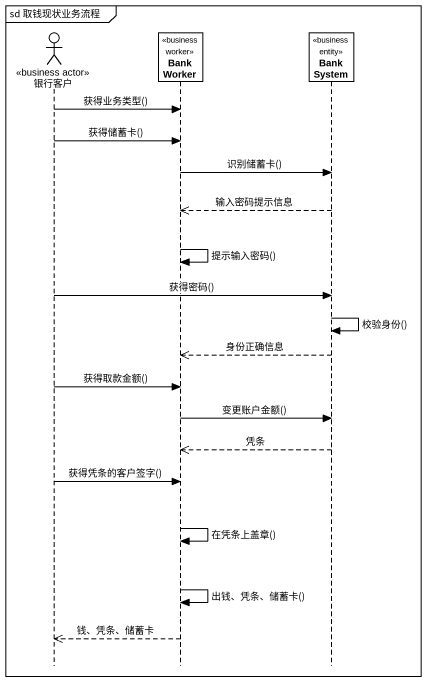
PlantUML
@startuml
mainframe sd 取钱现状业务流程
hide footbox
actor 银行客户 <<business actor>>
participant BankWorker <<business worker>>
participant BankSystem <<business entity>>

银行客户 -> BankWorker : 获得业务类型()
银行客户 -> BankWorker : 获得储蓄卡()
BankWorker -> BankSystem : 识别储蓄卡()
BankSystem -->> BankWorker : 输入密码提示信息
BankWorker -> BankWorker : 提示输入密码()
银行客户 -> BankSystem : 获得密码()
BankSystem -> BankSystem : 校验身份()
BankSystem -->> BankWorker : 身份正确信息
银行客户 -> BankWorker : 获得取款金额()
BankWorker -> BankSystem : 变更账户金额()
BankSystem -->> BankWorker : 凭条
银行客户 -> BankWorker : 获得凭条的客户签字()
BankWorker -> BankWorker : 在凭条上盖章()
BankWorker -> BankWorker : 出钱、凭条、储蓄卡()
BankWorker -->> 银行客户 : 钱、凭条、储蓄卡
@enduml
